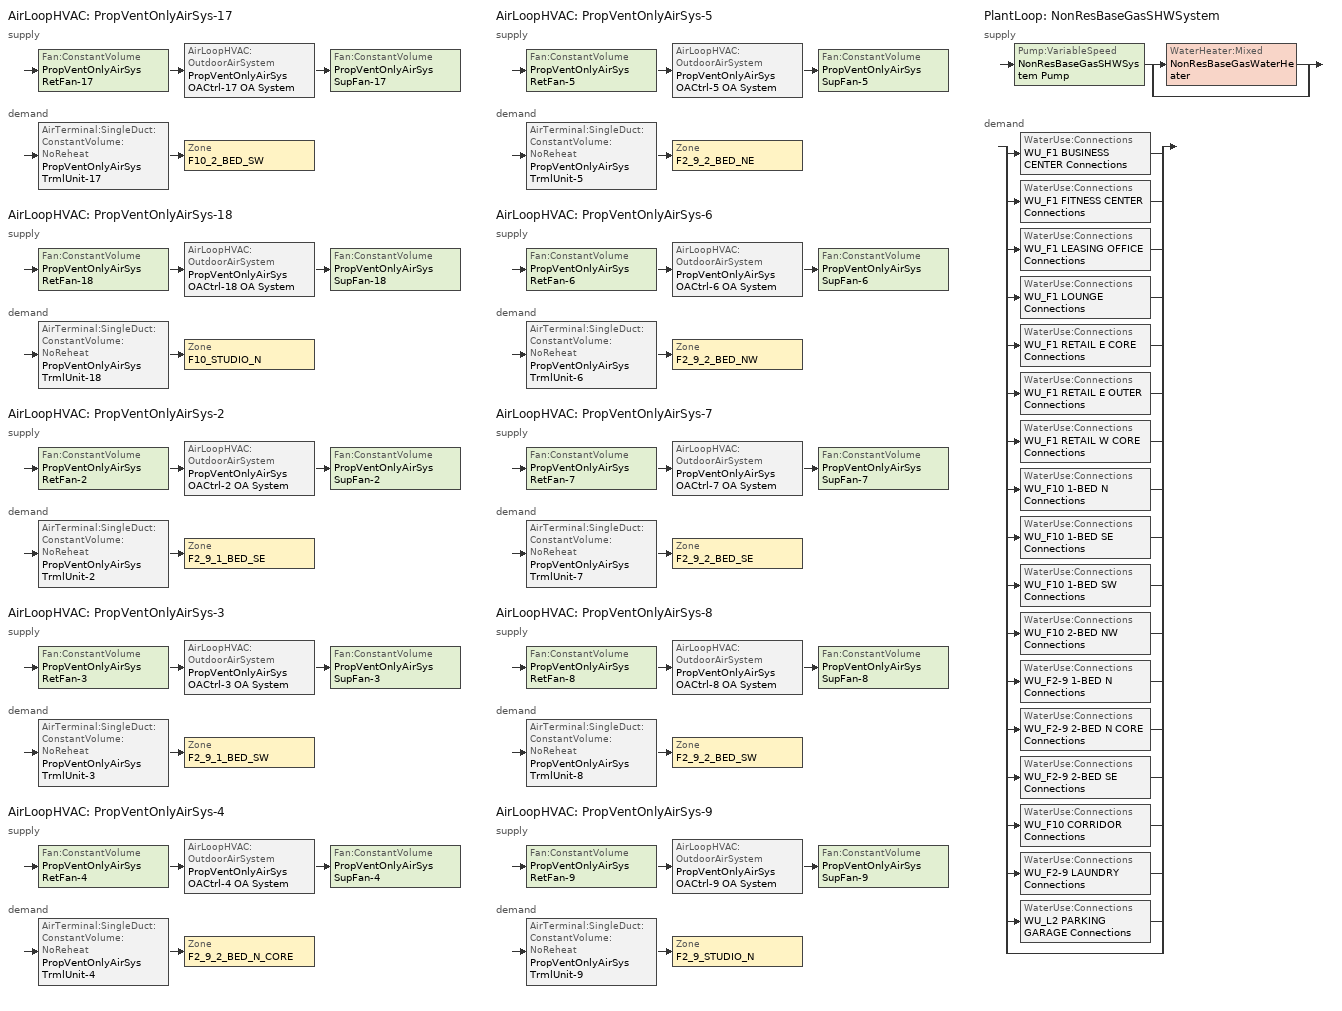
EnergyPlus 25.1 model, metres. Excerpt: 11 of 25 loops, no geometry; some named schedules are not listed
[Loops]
AirLoopHVAC 'PropVentOnlyAirSys-17'
 supply: Fan:ConstantVolume 'PropVentOnlyAirSys RetFan-17' > AirLoopHVAC:OutdoorAirSystem 'PropVentOnlyAirSys OACtrl-17 OA System' > Fan:ConstantVolume 'PropVentOnlyAirSys SupFan-17'
 demand: AirTerminal:SingleDuct:ConstantVolume:NoReheat 'PropVentOnlyAirSys TrmlUnit-17' > Zone 'F10_2_BED_SW'
AirLoopHVAC 'PropVentOnlyAirSys-18'
 supply: Fan:ConstantVolume 'PropVentOnlyAirSys RetFan-18' > AirLoopHVAC:OutdoorAirSystem 'PropVentOnlyAirSys OACtrl-18 OA System' > Fan:ConstantVolume 'PropVentOnlyAirSys SupFan-18'
 demand: AirTerminal:SingleDuct:ConstantVolume:NoReheat 'PropVentOnlyAirSys TrmlUnit-18' > Zone 'F10_STUDIO_N'
AirLoopHVAC 'PropVentOnlyAirSys-2'
 supply: Fan:ConstantVolume 'PropVentOnlyAirSys RetFan-2' > AirLoopHVAC:OutdoorAirSystem 'PropVentOnlyAirSys OACtrl-2 OA System' > Fan:ConstantVolume 'PropVentOnlyAirSys SupFan-2'
 demand: AirTerminal:SingleDuct:ConstantVolume:NoReheat 'PropVentOnlyAirSys TrmlUnit-2' > Zone 'F2_9_1_BED_SE'
AirLoopHVAC 'PropVentOnlyAirSys-3'
 supply: Fan:ConstantVolume 'PropVentOnlyAirSys RetFan-3' > AirLoopHVAC:OutdoorAirSystem 'PropVentOnlyAirSys OACtrl-3 OA System' > Fan:ConstantVolume 'PropVentOnlyAirSys SupFan-3'
 demand: AirTerminal:SingleDuct:ConstantVolume:NoReheat 'PropVentOnlyAirSys TrmlUnit-3' > Zone 'F2_9_1_BED_SW'
AirLoopHVAC 'PropVentOnlyAirSys-4'
 supply: Fan:ConstantVolume 'PropVentOnlyAirSys RetFan-4' > AirLoopHVAC:OutdoorAirSystem 'PropVentOnlyAirSys OACtrl-4 OA System' > Fan:ConstantVolume 'PropVentOnlyAirSys SupFan-4'
 demand: AirTerminal:SingleDuct:ConstantVolume:NoReheat 'PropVentOnlyAirSys TrmlUnit-4' > Zone 'F2_9_2_BED_N_CORE'
AirLoopHVAC 'PropVentOnlyAirSys-5'
 supply: Fan:ConstantVolume 'PropVentOnlyAirSys RetFan-5' > AirLoopHVAC:OutdoorAirSystem 'PropVentOnlyAirSys OACtrl-5 OA System' > Fan:ConstantVolume 'PropVentOnlyAirSys SupFan-5'
 demand: AirTerminal:SingleDuct:ConstantVolume:NoReheat 'PropVentOnlyAirSys TrmlUnit-5' > Zone 'F2_9_2_BED_NE'
AirLoopHVAC 'PropVentOnlyAirSys-6'
 supply: Fan:ConstantVolume 'PropVentOnlyAirSys RetFan-6' > AirLoopHVAC:OutdoorAirSystem 'PropVentOnlyAirSys OACtrl-6 OA System' > Fan:ConstantVolume 'PropVentOnlyAirSys SupFan-6'
 demand: AirTerminal:SingleDuct:ConstantVolume:NoReheat 'PropVentOnlyAirSys TrmlUnit-6' > Zone 'F2_9_2_BED_NW'
AirLoopHVAC 'PropVentOnlyAirSys-7'
 supply: Fan:ConstantVolume 'PropVentOnlyAirSys RetFan-7' > AirLoopHVAC:OutdoorAirSystem 'PropVentOnlyAirSys OACtrl-7 OA System' > Fan:ConstantVolume 'PropVentOnlyAirSys SupFan-7'
 demand: AirTerminal:SingleDuct:ConstantVolume:NoReheat 'PropVentOnlyAirSys TrmlUnit-7' > Zone 'F2_9_2_BED_SE'
AirLoopHVAC 'PropVentOnlyAirSys-8'
 supply: Fan:ConstantVolume 'PropVentOnlyAirSys RetFan-8' > AirLoopHVAC:OutdoorAirSystem 'PropVentOnlyAirSys OACtrl-8 OA System' > Fan:ConstantVolume 'PropVentOnlyAirSys SupFan-8'
 demand: AirTerminal:SingleDuct:ConstantVolume:NoReheat 'PropVentOnlyAirSys TrmlUnit-8' > Zone 'F2_9_2_BED_SW'
AirLoopHVAC 'PropVentOnlyAirSys-9'
 supply: Fan:ConstantVolume 'PropVentOnlyAirSys RetFan-9' > AirLoopHVAC:OutdoorAirSystem 'PropVentOnlyAirSys OACtrl-9 OA System' > Fan:ConstantVolume 'PropVentOnlyAirSys SupFan-9'
 demand: AirTerminal:SingleDuct:ConstantVolume:NoReheat 'PropVentOnlyAirSys TrmlUnit-9' > Zone 'F2_9_STUDIO_N'
PlantLoop 'NonResBaseGasSHWSystem'
 supply: Pump:VariableSpeed 'NonResBaseGasSHWSystem Pump' > split
  | WaterHeater:Mixed 'NonResBaseGasWaterHeater'
  | bypass
 demand: split
  | WaterUse:Connections 'WU_F1 BUSINESS CENTER Connections'
  | WaterUse:Connections 'WU_F1 FITNESS CENTER Connections'
  | WaterUse:Connections 'WU_F1 LEASING OFFICE Connections'
  | WaterUse:Connections 'WU_F1 LOUNGE Connections'
  | WaterUse:Connections 'WU_F1 RETAIL E CORE Connections'
  | WaterUse:Connections 'WU_F1 RETAIL E OUTER Connections'
  | WaterUse:Connections 'WU_F1 RETAIL W CORE Connections'
  | WaterUse:Connections 'WU_F10 1-BED N Connections'
  | WaterUse:Connections 'WU_F10 1-BED SE Connections'
  | WaterUse:Connections 'WU_F10 1-BED SW Connections'
  | WaterUse:Connections 'WU_F10 2-BED NW Connections'
  | WaterUse:Connections 'WU_F2-9 1-BED N Connections'
  | WaterUse:Connections 'WU_F2-9 2-BED N CORE Connections'
  | WaterUse:Connections 'WU_F2-9 2-BED SE Connections'
  | WaterUse:Connections 'WU_F10 CORRIDOR Connections'
  | WaterUse:Connections 'WU_F2-9 LAUNDRY Connections'
  | WaterUse:Connections 'WU_L2 PARKING GARAGE Connections'
  | bypass
[ZoneList]
Availability Manager Optimum Start 1 Control Zones List: F1_BUSINESS_CENTER, F1_FITNESS_CENTER, F1_LEASING_OFFICE, F1_LOUNGE, F1_RETAIL_E_CORE, F1_RETAIL_E_OUTER, F1_RETAIL_W_CORE, F1_RETAIL_W_OUTER
[DesignSpecification:OutdoorAir] Outdoor Air Method=Maximum; Outdoor Air Flow Air Changes per Hour {1/hr}=0; Outdoor Air Schedule=ApartmentHighRiseResidentialLivingHVACAvail
Name | Outdoor Air Flow per Zone Floor Area {m3/s-m2} | Outdoor Air Flow per Zone {m3/s}
DSOA_F10_2_BED_SW; DSOA_F10_STUDIO_N | 0 | 0.0223719
DSOA_F2_9_1_BED_SE; DSOA_F2_9_1_BED_SW | 0 | 0.0539457
DSOA_F2_9_2_BED_N_CORE; DSOA_F2_9_2_BED_NE; DSOA_F2_9_2_BED_NW; DSOA_F2_9_2_BED_SE; DSOA_F2_9_2_BED_SW | 0 | 0.0471491
DSOA_F2_9_STUDIO_N | 0.000762 | 0.0471491
[Sizing:Plant]
NonResBaseGasSHWSystem: Loop Type=Heating; Design Loop Exit Temperature {C}=57.2222; Loop Design Temperature Difference {deltaC}=44.4444; Sizing Option=NonCoincident; Zone Timesteps in Averaging Window=1
[Pump:VariableSpeed]
NonResBaseGasSHWSystem Pump: Design Maximum Flow Rate {m3/s}=Autosize; Design Pump Head {Pa}=179352; Design Power Consumption {W}=Autosize; Motor Efficiency=0.9; Fraction of Motor Inefficiencies to Fluid Stream=0; Coefficient 1 of the Part Load Performance Curve=0; Coefficient 2 of the Part Load Performance Curve=1; Coefficient 3 of the Part Load Performance Curve=0; Coefficient 4 of the Part Load Performance Curve=0; Design Minimum Flow Rate {m3/s}=0; Pump Control Type=Continuous; Design Power Sizing Method=PowerPerFlowPerPressure; Design Electric Power per Unit Flow Rate {W/(m3/s)}=348701.1; Design Shaft Power per Unit Flow Rate per Unit Head {W/((m3/s)-Pa)}=1.28205; Design Minimum Flow Rate Fraction=0
[WaterHeater:Mixed]
NonResBaseGasWaterHeater: Tank Volume {m3}=0.151416; Setpoint Temperature Schedule=SHWSystemSetpointTemp130; Deadband Temperature Difference {deltaC}=2; Maximum Temperature Limit {C}=82; Heater Control Type=Cycle; Heater Maximum Capacity {W}=10861.7; Heater Minimum Capacity {W}=0; Heater Ignition Minimum Flow Rate {m3/s}=0; Heater Ignition Delay {s}=0; Heater Fuel Type=NaturalGas; Heater Thermal Efficiency=0.8; Off Cycle Parasitic Fuel Consumption Rate {W}=0; Off Cycle Parasitic Heat Fraction to Tank=0; On Cycle Parasitic Fuel Consumption Rate {W}=0; On Cycle Parasitic Heat Fraction to Tank=0; Ambient Temperature Indicator=Schedule; Ambient Temperature Schedule=WaterHeaterAmbientTemp; Off Cycle Loss Coefficient to Ambient Temperature {W/K}=6.4121; Off Cycle Loss Fraction to Zone=1; On Cycle Loss Coefficient to Ambient Temperature {W/K}=6.4121; On Cycle Loss Fraction to Zone=1; Use Side Effectiveness=1; Source Side Effectiveness=1; Use Side Design Flow Rate {m3/s}=autosize; Source Side Design Flow Rate {m3/s}=autosize; Indirect Water Heating Recovery Time {hr}=1.5; Source Side Flow Control Mode=IndirectHeatPrimarySetpoint
[PlantLoop]
NonResBaseGasSHWSystem: Fluid Type=Water; Plant Equipment Operation Scheme=NonResBaseGasSHWSystem Operation Schemes; Maximum Loop Temperature {C}=100; Minimum Loop Temperature {C}=0; Maximum Loop Flow Rate {m3/s}=Autosize; Minimum Loop Flow Rate {m3/s}=0; Plant Loop Volume {m3}=Autocalculate; Load Distribution Scheme=Optimal; Plant Loop Demand Calculation Scheme=SingleSetpoint; Common Pipe Simulation=None; Pressure Simulation Type=None; Loop Circulation Time {minutes}=2
[PlantEquipmentList]
NonResBaseGasSHWSystem Equipment List: NonResBaseGasWaterHeater
[PlantEquipmentOperation:HeatingLoad]
NonResBaseGasSHWSystem Heating Operation Scheme: Load Range 1 Lower Limit {W}=0; Load Range 1 Upper Limit {W}=1000000000; Range 1 Equipment List=NonResBaseGasSHWSystem Equipment List
[PlantEquipmentOperationSchemes]
NonResBaseGasSHWSystem Operation Schemes: Control Scheme 1=NonResBaseGasSHWSystem Heating Operation Scheme; Control Scheme 1 Schedule=Always On Discrete
[SetpointManager:Scheduled]
NonResBaseGasSHWSystem SPM Scheduled: Control Variable=Temperature; Schedule=TargetSHWTemp130; Setpoint Node or NodeList=NonResBaseGasSHWSystem Supply Mixer Outlet Node
[WaterUse:Equipment] Target Temperature Schedule=TargetSHWTemp130
Name | Peak Flow Rate {m3/s} | Flow Rate Fraction Schedule | Zone
WU_F1 BUSINESS CENTER | 6.06032e-06 | ApartmentHighRiseResidentialCommonServiceHotWater | F1_BUSINESS_CENTER
WU_F1 FITNESS CENTER | 3.18005e-06 | ApartmentHighRiseResidentialCommonServiceHotWater | F1_FITNESS_CENTER
WU_F1 LEASING OFFICE | 3.40725e-07 | ApartmentHighRiseResidentialCommonServiceHotWater | F1_LEASING_OFFICE
WU_F1 LOUNGE | 1.93929e-05 | ApartmentHighRiseResidentialCommonServiceHotWater | F1_LOUNGE
WU_F1 RETAIL E CORE | 1.00145e-05 | ApartmentHighRiseRetailServiceHotWater | F1_RETAIL_E_CORE
WU_F1 RETAIL E OUTER | 5.00721e-06 | ApartmentHighRiseRetailServiceHotWater | F1_RETAIL_E_OUTER
WU_F1 RETAIL W CORE | 1.00145e-05 | ApartmentHighRiseRetailServiceHotWater | F1_RETAIL_W_CORE
WU_F10 1-BED N | 1.47645e-06 | ApartmentHighRiseResidentialLivingServiceHotWater | F10_1_BED_N
WU_F10 1-BED SE | 1.47645e-06 | ApartmentHighRiseResidentialLivingServiceHotWater | F10_1_BED_SE
WU_F10 1-BED SW | 1.47645e-06 | ApartmentHighRiseResidentialLivingServiceHotWater | F10_1_BED_SW
WU_F10 2-BED NW | 1.02217e-06 | ApartmentHighRiseResidentialLivingServiceHotWater | F10_2_BED_NW
WU_F2-9 1-BED N | 1.18116e-05 | ApartmentHighRiseResidentialLivingServiceHotWater | F2_9_1_BED_N
WU_F2-9 2-BED N CORE | 8.17732e-06 | ApartmentHighRiseResidentialLivingServiceHotWater | F2_9_2_BED_N_CORE
WU_F2-9 2-BED SE | 8.17732e-06 | ApartmentHighRiseResidentialLivingServiceHotWater | F2_9_2_BED_SE
WU_F10 CORRIDOR | 2.27147e-06 | ApartmentHighRiseResidentialCommonServiceHotWater | F10_CORRIDOR
WU_F2-9 LAUNDRY | 2.7258e-06 | ApartmentHighRiseResidentialCommonServiceHotWater | F2_9_LAUNDRY
WU_L2 PARKING GARAGE | 1.18684e-05 | ApartmentHighRiseResidentialCommonServiceHotWater | L2_PARKING_GARAGE
[WaterUse:Connections] Drain Water Heat Exchanger Type=None; Drain Water Heat Exchanger Destination=Plant
Name | Water Use Equipment 1
WU_F1 BUSINESS CENTER Connections | WU_F1 BUSINESS CENTER
WU_F1 FITNESS CENTER Connections | WU_F1 FITNESS CENTER
WU_F1 LEASING OFFICE Connections | WU_F1 LEASING OFFICE
WU_F1 LOUNGE Connections | WU_F1 LOUNGE
WU_F1 RETAIL E CORE Connections | WU_F1 RETAIL E CORE
WU_F1 RETAIL E OUTER Connections | WU_F1 RETAIL E OUTER
WU_F1 RETAIL W CORE Connections | WU_F1 RETAIL W CORE
WU_F10 1-BED N Connections | WU_F10 1-BED N
WU_F10 1-BED SE Connections | WU_F10 1-BED SE
WU_F10 1-BED SW Connections | WU_F10 1-BED SW
WU_F10 2-BED NW Connections | WU_F10 2-BED NW
WU_F2-9 1-BED N Connections | WU_F2-9 1-BED N
WU_F2-9 2-BED N CORE Connections | WU_F2-9 2-BED N CORE
WU_F2-9 2-BED SE Connections | WU_F2-9 2-BED SE
WU_F10 CORRIDOR Connections | WU_F10 CORRIDOR
WU_F2-9 LAUNDRY Connections | WU_F2-9 LAUNDRY
WU_L2 PARKING GARAGE Connections | WU_L2 PARKING GARAGE
[Sizing:Zone] Zone Cooling Design Supply Air Temperature Input Method=TemperatureDifference; Zone Cooling Design Supply Air Temperature {C}=14; Zone Cooling Design Supply Air Temperature Difference {deltaC}=11.1111; Zone Heating Design Supply Air Temperature Input Method=TemperatureDifference; Zone Heating Design Supply Air Temperature {C}=40; Zone Heating Design Supply Air Temperature Difference {deltaC}=15; Zone Cooling Design Supply Air Humidity Ratio {kgWater/kgDryAir}=0.0085; Zone Heating Design Supply Air Humidity Ratio {kgWater/kgDryAir}=0.008; Cooling Design Air Flow Method=DesignDay; Cooling Design Air Flow Rate {m3/s}=0; Cooling Minimum Air Flow per Zone Floor Area {m3/s-m2}=0; Cooling Minimum Air Flow {m3/s}=0; Cooling Minimum Air Flow Fraction=0; Heating Design Air Flow Method=DesignDay; Heating Design Air Flow Rate {m3/s}=0; Heating Maximum Air Flow per Zone Floor Area {m3/s-m2}=0; Heating Maximum Air Flow {m3/s}=0; Heating Maximum Air Flow Fraction=0; Account for Dedicated Outdoor Air System=Yes; Dedicated Outdoor Air System Control Strategy=NeutralSupplyAir; Dedicated Outdoor Air Low Setpoint Temperature for Design {C}=10; Dedicated Outdoor Air High Setpoint Temperature for Design {C}=23.8889; Zone Load Sizing Method=Sensible Load Only No Latent Load; Zone Latent Cooling Design Supply Air Humidity Ratio Input Method=HumidityRatioDifference; Zone Cooling Design Supply Air Humidity Ratio Difference {kgWater/kgDryAir}=0.005; Zone Latent Heating Design Supply Air Humidity Ratio Input Method=HumidityRatioDifference; Zone Humidification Design Supply Air Humidity Ratio Difference {kgWater/kgDryAir}=0.005
Name | Design Specification Outdoor Air Object
F10_2_Bed_SW | DSOA_F10_2_Bed_SW
F10_Studio_N | DSOA_F10_Studio_N
F2_9_1_Bed_SE | DSOA_F2_9_1_Bed_SE
F2_9_1_Bed_SW | DSOA_F2_9_1_Bed_SW
F2_9_2_Bed_N_Core | DSOA_F2_9_2_Bed_N_Core
F2_9_2_Bed_NE | DSOA_F2_9_2_Bed_NE
F2_9_2_Bed_NW | DSOA_F2_9_2_Bed_NW
F2_9_2_Bed_SE | DSOA_F2_9_2_Bed_SE
F2_9_2_Bed_SW | DSOA_F2_9_2_Bed_SW
F2_9_Studio_N | DSOA_F2_9_Studio_N
[Sizing:System] Type of Load to Size On=Sensible; Design Outdoor Air Flow Rate {m3/s}=Autosize; Central Heating Maximum System Air Flow Ratio=1; Preheat Design Temperature {C}=5.68434e-14; Preheat Design Humidity Ratio {kgWater/kgDryAir}=0; Precool Design Temperature {C}=5.68434e-14; Precool Design Humidity Ratio {kgWater/kgDryAir}=0; Central Cooling Design Supply Air Temperature {C}=12.8; Central Heating Design Supply Air Temperature {C}=40; Type of Zone Sum to Use=Coincident; 100% Outdoor Air in Cooling=No; 100% Outdoor Air in Heating=No; Central Cooling Design Supply Air Humidity Ratio {kgWater/kgDryAir}=0.0085; Central Heating Design Supply Air Humidity Ratio {kgWater/kgDryAir}=0.008; Cooling Supply Air Flow Rate Method=DesignDay; Cooling Supply Air Flow Rate {m3/s}=0; Cooling Supply Air Flow Rate Per Floor Area {m3/s-m2}=0.00996765; Cooling Fraction of Autosized Cooling Supply Air Flow Rate=1; Cooling Supply Air Flow Rate Per Unit Cooling Capacity {m3/s-W}=3.94755e-05; Heating Supply Air Flow Rate Method=DesignDay; Heating Supply Air Flow Rate {m3/s}=0; Heating Supply Air Flow Rate Per Floor Area {m3/s-m2}=0.00996765; Heating Fraction of Autosized Heating Supply Air Flow Rate=1; Heating Fraction of Autosized Cooling Supply Air Flow Rate=1; Heating Supply Air Flow Rate Per Unit Heating Capacity {m3/s-W}=3.15882e-05; System Outdoor Air Method=ZoneSum; Zone Maximum Outdoor Air Fraction=1; Cooling Design Capacity Method=CoolingDesignCapacity; Cooling Design Capacity {W}=Autosize; Cooling Design Capacity Per Floor Area {W/m2}=234.7; Fraction of Autosized Cooling Design Capacity=1; Heating Design Capacity Method=HeatingDesignCapacity; Heating Design Capacity {W}=Autosize; Heating Design Capacity Per Floor Area {W/m2}=157; Fraction of Autosized Heating Design Capacity=1; Central Cooling Capacity Control Method=OnOff
PropVentOnlyAirSys-17; PropVentOnlyAirSys-18; PropVentOnlyAirSys-2; PropVentOnlyAirSys-3; PropVentOnlyAirSys-4; PropVentOnlyAirSys-5; PropVentOnlyAirSys-6; PropVentOnlyAirSys-7; PropVentOnlyAirSys-8; PropVentOnlyAirSys-9
[ZoneHVAC:PackagedTerminalHeatPump] Availability Schedule=AllOnHVACAvail; Cooling Supply Air Flow Rate {m3/s}=Autosize; Heating Supply Air Flow Rate {m3/s}=Autosize; No Load Supply Air Flow Rate {m3/s}=Autosize; No Load Supply Air Flow Rate Control Set To Low Speed=No; Cooling Outdoor Air Flow Rate {m3/s}=0; Heating Outdoor Air Flow Rate {m3/s}=0; No Load Outdoor Air Flow Rate {m3/s}=0; Heating Convergence Tolerance=0.001; Cooling Convergence Tolerance=0.001; Maximum Supply Air Temperature from Supplemental Heater {C}=Autosize; Maximum Outdoor Dry-Bulb Temperature for Supplemental Heater Operation {C}=4.44444; Fan Placement=DrawThrough; Supply Air Fan Operating Mode Schedule=Always Off Discrete
Name | Supply Air Fan | Heating Coil | Cooling Coil | Supplemental Heating Coil
ZnSys F10 2-Bed SW | Fan 23 | CoilHtg 17 | CoilCooling 17 | Sup HtgCoil-17
ZnSys F10 Studio N | Fan 26 | CoilHtg 18 | CoilCooling 18 | Sup HtgCoil-18
ZnSys F2-9 1-Bed SE | Fan 6 | CoilHtg 2 | CoilCooling 2 | Sup HtgCoil-2
ZnSys F2-9 1-Bed SW | Fan 7 | CoilHtg 3 | CoilCooling 3 | Sup HtgCoil-3
ZnSys F2-9 2-Bed N Core | Fan 8 | CoilHtg 4 | CoilCooling 4 | Sup HtgCoil-4
ZnSys F2-9 2-Bed NE | Fan 9 | CoilHtg 5 | CoilCooling 5 | Sup HtgCoil-5
ZnSys F2-9 2-Bed NW | Fan 10 | CoilHtg 6 | CoilCooling 6 | Sup HtgCoil-6
ZnSys F2-9 2-Bed SE | Fan 11 | CoilHtg 7 | CoilCooling 7 | Sup HtgCoil-7
ZnSys F2-9 2-Bed SW | Fan 12 | CoilHtg 8 | CoilCooling 8 | Sup HtgCoil-8
ZnSys F2-9 Studio N | Fan 15 | CoilHtg 9 | CoilCooling 9 | Sup HtgCoil-9
[AirTerminal:SingleDuct:ConstantVolume:NoReheat] Availability Schedule=Always On Discrete; Maximum Air Flow Rate {m3/s}=AutoSize
PropVentOnlyAirSys TrmlUnit-17; PropVentOnlyAirSys TrmlUnit-18; PropVentOnlyAirSys TrmlUnit-2; PropVentOnlyAirSys TrmlUnit-3; PropVentOnlyAirSys TrmlUnit-4; PropVentOnlyAirSys TrmlUnit-5; PropVentOnlyAirSys TrmlUnit-6; PropVentOnlyAirSys TrmlUnit-7; PropVentOnlyAirSys TrmlUnit-8; PropVentOnlyAirSys TrmlUnit-9
[Zone equipment]
F10_2_Bed_SW: PropVentOnlyAirSys TrmlUnit-17, ZnSys F10 2-Bed SW
F10_Studio_N: PropVentOnlyAirSys TrmlUnit-18, ZnSys F10 Studio N
F2_9_1_Bed_SE: PropVentOnlyAirSys TrmlUnit-2, ZnSys F2-9 1-Bed SE
F2_9_1_Bed_SW: PropVentOnlyAirSys TrmlUnit-3, ZnSys F2-9 1-Bed SW
F2_9_2_Bed_N_Core: PropVentOnlyAirSys TrmlUnit-4, ZnSys F2-9 2-Bed N Core
F2_9_2_Bed_NE: PropVentOnlyAirSys TrmlUnit-5, ZnSys F2-9 2-Bed NE
F2_9_2_Bed_NW: PropVentOnlyAirSys TrmlUnit-6, ZnSys F2-9 2-Bed NW
F2_9_2_Bed_SE: PropVentOnlyAirSys TrmlUnit-7, ZnSys F2-9 2-Bed SE
F2_9_2_Bed_SW: PropVentOnlyAirSys TrmlUnit-8, ZnSys F2-9 2-Bed SW
F2_9_Studio_N: PropVentOnlyAirSys TrmlUnit-9, ZnSys F2-9 Studio N
[Fan:ConstantVolume] Availability Schedule=ApartmentHighRiseResidentialLivingHVACAvail; Fan Total Efficiency=0.59; Maximum Flow Rate {m3/s}=AutoSize; Motor Efficiency=0.9; Motor In Airstream Fraction=1
Name | Pressure Rise {Pa}
PropVentOnlyAirSys RetFan-17; PropVentOnlyAirSys RetFan-18; PropVentOnlyAirSys RetFan-2; PropVentOnlyAirSys RetFan-3; PropVentOnlyAirSys RetFan-4; PropVentOnlyAirSys RetFan-5; PropVentOnlyAirSys RetFan-6; PropVentOnlyAirSys RetFan-7; PropVentOnlyAirSys RetFan-8; PropVentOnlyAirSys RetFan-9 | 331.29
PropVentOnlyAirSys SupFan-17; PropVentOnlyAirSys SupFan-18; PropVentOnlyAirSys SupFan-2; PropVentOnlyAirSys SupFan-3; PropVentOnlyAirSys SupFan-4; PropVentOnlyAirSys SupFan-5; PropVentOnlyAirSys SupFan-6; PropVentOnlyAirSys SupFan-7; PropVentOnlyAirSys SupFan-8; PropVentOnlyAirSys SupFan-9 | 911.98
[Fan:OnOff] Availability Schedule=Always On Discrete; Fan Total Efficiency=0.59; Pressure Rise {Pa}=911.98; Maximum Flow Rate {m3/s}=Autosize; Motor Efficiency=0.9; Motor In Airstream Fraction=1
Name | Fan Power Ratio Function of Speed Ratio Curve | Fan Efficiency Ratio Function of Speed Ratio Curve
Fan 23 | Fan On Off Power Curve 16 | Fan On Off Efficiency Curve 16
Fan 26 | Fan On Off Power Curve 17 | Fan On Off Efficiency Curve 17
Fan 6 | Fan On Off Power Curve 1 | Fan On Off Efficiency Curve 1
Fan 7 | Fan On Off Power Curve 2 | Fan On Off Efficiency Curve 2
Fan 8 | Fan On Off Power Curve 3 | Fan On Off Efficiency Curve 3
Fan 9 | Fan On Off Power Curve 4 | Fan On Off Efficiency Curve 4
Fan 10 | Fan On Off Power Curve 5 | Fan On Off Efficiency Curve 5
Fan 11 | Fan On Off Power Curve 6 | Fan On Off Efficiency Curve 6
Fan 12 | Fan On Off Power Curve 7 | Fan On Off Efficiency Curve 7
Fan 15 | Fan On Off Power Curve 8 | Fan On Off Efficiency Curve 8
[Coil:Cooling:DX:SingleSpeed] Availability Schedule=Always On Discrete; Gross Rated Total Cooling Capacity {W}=Autosize; Gross Rated Sensible Heat Ratio=Autosize; Rated Air Flow Rate {m3/s}=Autosize; 2017 Rated Evaporator Fan Power Per Volume Flow Rate {W/(m3/s)}=773.3; Total Cooling Capacity Function of Temperature Curve=CoilClgDXQRatio_fTwbToadbSI; Total Cooling Capacity Function of Flow Fraction Curve=CoilClgDXSnglQRatio_fCFMRatio; Energy Input Ratio Function of Flow Fraction Curve=CoilClgDXSnglEIRRatio_fCFMRatio; Part Load Fraction Correlation Curve=CoilClgDXSEEREIRRatio_fQFrac; Minimum Outdoor Dry-Bulb Temperature for Compressor Operation {C}=-25; Condenser Type=AirCooled; Evaporative Condenser Effectiveness=0; Evaporative Condenser Air Flow Rate {m3/s}=Autosize; Evaporative Condenser Pump Rated Power Consumption {W}=Autosize; Crankcase Heater Capacity {W}=0; Maximum Outdoor Dry-Bulb Temperature for Crankcase Heater Operation {C}=0; Basin Heater Capacity {W/K}=0; Basin Heater Setpoint Temperature {C}=10
Name | Gross Rated Cooling COP {W/W} | Energy Input Ratio Function of Temperature Curve
CoilCooling 17 | 4.08 | CoilClgDXSEEREIR_fTwbToadbSI-17
CoilCooling 18 | 4.08 | CoilClgDXSEEREIR_fTwbToadbSI-18
CoilCooling 2 | 3.22 | CoilClgDXSEEREIR_fTwbToadbSI-2
CoilCooling 3 | 3.22 | CoilClgDXSEEREIR_fTwbToadbSI-3
CoilCooling 4 | 3.22 | CoilClgDXSEEREIR_fTwbToadbSI-4
CoilCooling 5 | 3.22 | CoilClgDXSEEREIR_fTwbToadbSI-5
CoilCooling 6 | 3.22 | CoilClgDXSEEREIR_fTwbToadbSI-6
CoilCooling 7 | 3.22 | CoilClgDXSEEREIR_fTwbToadbSI-7
CoilCooling 8 | 3.22 | CoilClgDXSEEREIR_fTwbToadbSI-8
CoilCooling 9 | 3.22 | CoilClgDXSEEREIR_fTwbToadbSI-9
[Coil:Heating:Electric] Availability Schedule=Always On Discrete; Efficiency=1; Nominal Capacity {W}=Autosize
Sup HtgCoil-17; Sup HtgCoil-18; Sup HtgCoil-2; Sup HtgCoil-3; Sup HtgCoil-4; Sup HtgCoil-5; Sup HtgCoil-6; Sup HtgCoil-7; Sup HtgCoil-8; Sup HtgCoil-9
[Coil:Heating:DX:SingleSpeed] Availability Schedule=Always On Discrete; Gross Rated Heating Capacity {W}=Autosize; Rated Air Flow Rate {m3/s}=Autosize; 2023 Rated Supply Fan Power Per Volume Flow Rate {W/(m3/s)}=773.3; Heating Capacity Function of Temperature Curve=CoilHtgHPQRatio_fToadbSI; Heating Capacity Function of Flow Fraction Curve=CoilHtgHPQRatio_fCFMRatio; Energy Input Ratio Function of Temperature Curve=CoilHtgHPEIRRatio_fToadbSI; Energy Input Ratio Function of Flow Fraction Curve=CoilHtgHPEIRRatio_fCFMRatio; Part Load Fraction Correlation Curve=CoilHtgHPEIRRatio_fQFrac; Minimum Outdoor Dry-Bulb Temperature for Compressor Operation {C}=-8.33333; Maximum Outdoor Dry-Bulb Temperature for Defrost Operation {C}=4.44444; Crankcase Heater Capacity {W}=0; Maximum Outdoor Dry-Bulb Temperature for Crankcase Heater Operation {C}=10; Defrost Strategy=Resistive; Defrost Control=Timed; Defrost Time Period Fraction=0.058333; Resistive Defrost Heater Capacity {W}=Autosize
Name | Gross Rated Heating COP {W/W}
CoilHtg 17; CoilHtg 18 | 3.5
CoilHtg 2; CoilHtg 3; CoilHtg 4; CoilHtg 5; CoilHtg 6; CoilHtg 7; CoilHtg 8; CoilHtg 9 | 3.66
[Controller:OutdoorAir] Economizer Control Type=NoEconomizer; Economizer Control Action Type=ModulateFlow; Economizer Maximum Limit Enthalpy {J/kg}=64000; Lockout Type=NoLockout; Minimum Limit Type=ProportionalMinimum; Minimum Outdoor Air Schedule=Always On Discrete; High Humidity Control=No; Control High Indoor Humidity Based on Outdoor Humidity Ratio=Yes; Heat Recovery Bypass Control Type=BypassWhenWithinEconomizerLimits
Name | Minimum Outdoor Air Flow Rate {m3/s} | Maximum Outdoor Air Flow Rate {m3/s} | Mechanical Ventilation Controller
PropVentOnlyAirSys OACtrl-17 | 0.0259099 | 0.0259099 | PropVentOnlyAirSys OACtrl-17 Mech Vent Controller
PropVentOnlyAirSys OACtrl-18 | 0.0294495 | 0.0294495 | PropVentOnlyAirSys OACtrl-18 Mech Vent Controller
PropVentOnlyAirSys OACtrl-2 | 0.289965 | 0.289965 | PropVentOnlyAirSys OACtrl-2 Mech Vent Controller
PropVentOnlyAirSys OACtrl-3 | 0.289965 | 0.289965 | PropVentOnlyAirSys OACtrl-3 Mech Vent Controller
PropVentOnlyAirSys OACtrl-4 | 0.207279 | 0.207279 | PropVentOnlyAirSys OACtrl-4 Mech Vent Controller
PropVentOnlyAirSys OACtrl-5 | 0.207279 | 0.207279 | PropVentOnlyAirSys OACtrl-5 Mech Vent Controller
PropVentOnlyAirSys OACtrl-6 | 0.207279 | 0.207279 | PropVentOnlyAirSys OACtrl-6 Mech Vent Controller
PropVentOnlyAirSys OACtrl-7 | 0.207279 | 0.207279 | PropVentOnlyAirSys OACtrl-7 Mech Vent Controller
PropVentOnlyAirSys OACtrl-8 | 0.207279 | 0.207279 | PropVentOnlyAirSys OACtrl-8 Mech Vent Controller
PropVentOnlyAirSys OACtrl-9 | 0.235596 | 0.235596 | PropVentOnlyAirSys OACtrl-9 Mech Vent Controller
[Controller:MechanicalVentilation] Availability Schedule=Always On Discrete; Demand Controlled Ventilation=No; System Outdoor Air Method=ZoneSum
Name | Zone or ZoneList 1 | Design Specification Outdoor Air Object Name 1
PropVentOnlyAirSys OACtrl-17 Mech Vent Controller | F10_2_Bed_SW | DSOA_F10_2_Bed_SW
PropVentOnlyAirSys OACtrl-18 Mech Vent Controller | F10_Studio_N | DSOA_F10_Studio_N
PropVentOnlyAirSys OACtrl-2 Mech Vent Controller | F2_9_1_Bed_SE | DSOA_F2_9_1_Bed_SE
PropVentOnlyAirSys OACtrl-3 Mech Vent Controller | F2_9_1_Bed_SW | DSOA_F2_9_1_Bed_SW
PropVentOnlyAirSys OACtrl-4 Mech Vent Controller | F2_9_2_Bed_N_Core | DSOA_F2_9_2_Bed_N_Core
PropVentOnlyAirSys OACtrl-5 Mech Vent Controller | F2_9_2_Bed_NE | DSOA_F2_9_2_Bed_NE
PropVentOnlyAirSys OACtrl-6 Mech Vent Controller | F2_9_2_Bed_NW | DSOA_F2_9_2_Bed_NW
PropVentOnlyAirSys OACtrl-7 Mech Vent Controller | F2_9_2_Bed_SE | DSOA_F2_9_2_Bed_SE
PropVentOnlyAirSys OACtrl-8 Mech Vent Controller | F2_9_2_Bed_SW | DSOA_F2_9_2_Bed_SW
PropVentOnlyAirSys OACtrl-9 Mech Vent Controller | F2_9_Studio_N | DSOA_F2_9_Studio_N
[AirLoopHVAC] Design Supply Air Flow Rate {m3/s}=AutoSize; Design Return Air Flow Fraction of Supply Air Flow=1
PropVentOnlyAirSys-17; PropVentOnlyAirSys-18; PropVentOnlyAirSys-2; PropVentOnlyAirSys-3; PropVentOnlyAirSys-4; PropVentOnlyAirSys-5; PropVentOnlyAirSys-6; PropVentOnlyAirSys-7; PropVentOnlyAirSys-8; PropVentOnlyAirSys-9
[AvailabilityManager:Scheduled]
Name | Schedule
PropVentOnlyAirSys OACtrl-11 OA System Availability Manager; PropVentOnlyAirSys OACtrl-12 OA System Availability Manager; PropVentOnlyAirSys OACtrl-13 OA System Availability Manager; PropVentOnlyAirSys OACtrl-14 OA System Availability Manager; PropVentOnlyAirSys OACtrl-15 OA System Availability Manager; PropVentOnlyAirSys OACtrl-16 OA System Availability Manager; PropVentOnlyAirSys OACtrl-17 OA System Availability Manager; PropVentOnlyAirSys OACtrl-18 OA System Availability Manager; PropVentOnlyAirSys OACtrl-2 OA System Availability Manager; PropVentOnlyAirSys OACtrl-3 OA System Availability Manager; PropVentOnlyAirSys OACtrl-4 OA System Availability Manager; PropVentOnlyAirSys OACtrl-5 OA System Availability Manager; PropVentOnlyAirSys OACtrl-6 OA System Availability Manager; PropVentOnlyAirSys OACtrl-7 OA System Availability Manager; PropVentOnlyAirSys OACtrl-8 OA System Availability Manager; PropVentOnlyAirSys OACtrl-9 OA System Availability Manager | Always On Discrete
PropVentOnlyAirSys-12 Availability Manager; PropVentOnlyAirSys-13 Availability Manager; PropVentOnlyAirSys-14 Availability Manager; PropVentOnlyAirSys-15 Availability Manager; PropVentOnlyAirSys-16 Availability Manager; PropVentOnlyAirSys-17 Availability Manager; PropVentOnlyAirSys-18 Availability Manager; PropVentOnlyAirSys-2 Availability Manager; PropVentOnlyAirSys-3 Availability Manager; PropVentOnlyAirSys-4 Availability Manager; PropVentOnlyAirSys-5 Availability Manager; PropVentOnlyAirSys-6 Availability Manager; PropVentOnlyAirSys-7 Availability Manager; PropVentOnlyAirSys-8 Availability Manager; PropVentOnlyAirSys-9 Availability Manager | ApartmentHighRiseResidentialLivingHVACAvail
[AvailabilityManager:OptimumStart]
Availability Manager Optimum Start 1: Applicability Schedule=Always On Discrete; Fan Schedule=ApartmentHighRiseRetailHVACAvail; Control Type=MaximumofZoneList; Zone List=Availability Manager Optimum Start 1 Control Zones List; Maximum Value for Optimum Start Time {hr}=3; Control Algorithm=AdaptiveTemperatureGradient; Constant Temperature Gradient during Cooling {deltaC/hr}=3; Constant Temperature Gradient during Heating {deltaC/hr}=3; Initial Temperature Gradient during Cooling {deltaC/hr}=1.66667; Initial Temperature Gradient during Heating {deltaC/hr}=1.66667; Constant Start Time {hr}=2; Number of Previous Days {days}=2
[AvailabilityManager:NightCycle] Applicability Schedule=Always On Discrete; Control Type=CycleOnAny; Cycling Run Time Control Type=ThermostatWithMinimumRunTime; Cycling Run Time {s}=900
Name | Fan Schedule | Thermostat Tolerance {deltaC}
Availability Manager Night Cycle 1 | ApartmentHighRiseRetailHVACAvail | 1
Availability Manager Night Cycle 2; Availability Manager Night Cycle 3 | ApartmentHighRiseResidentialCommonHVACAvail | 1.11111
[SetpointManager:SingleZone:Reheat] Control Variable=Temperature; Minimum Supply Air Temperature {C}=-99; Maximum Supply Air Temperature {C}=99
Name | Control Zone | Setpoint Node or NodeList
Setpoint Manager Single Zone Reheat 17 | F10_2_Bed_SW | PropVentOnlyAirSys SupFan-17 Outlet Node
Setpoint Manager Single Zone Reheat 18 | F10_Studio_N | PropVentOnlyAirSys SupFan-18 Outlet Node
Setpoint Manager Single Zone Reheat 2 | F2_9_1_Bed_SE | PropVentOnlyAirSys SupFan-2 Outlet Node
Setpoint Manager Single Zone Reheat 3 | F2_9_1_Bed_SW | PropVentOnlyAirSys SupFan-3 Outlet Node
Setpoint Manager Single Zone Reheat 4 | F2_9_2_Bed_N_Core | PropVentOnlyAirSys SupFan-4 Outlet Node
Setpoint Manager Single Zone Reheat 5 | F2_9_2_Bed_NE | PropVentOnlyAirSys SupFan-5 Outlet Node
Setpoint Manager Single Zone Reheat 6 | F2_9_2_Bed_NW | PropVentOnlyAirSys SupFan-6 Outlet Node
Setpoint Manager Single Zone Reheat 7 | F2_9_2_Bed_SE | PropVentOnlyAirSys SupFan-7 Outlet Node
Setpoint Manager Single Zone Reheat 8 | F2_9_2_Bed_SW | PropVentOnlyAirSys SupFan-8 Outlet Node
Setpoint Manager Single Zone Reheat 9 | F2_9_Studio_N | PropVentOnlyAirSys SupFan-9 Outlet Node
[SetpointManager:MixedAir] Control Variable=Temperature
Name | Setpoint Node or NodeList
PropVentOnlyAirSys RetFan-17 Outlet Node OS Default SPM | PropVentOnlyAirSys RetFan-17 Outlet Node
PropVentOnlyAirSys OACtrl-17 OA System Mixed Air Node OS Default SPM | PropVentOnlyAirSys OACtrl-17 OA System Mixed Air Node
PropVentOnlyAirSys RetFan-18 Outlet Node OS Default SPM | PropVentOnlyAirSys RetFan-18 Outlet Node
PropVentOnlyAirSys OACtrl-18 OA System Mixed Air Node OS Default SPM | PropVentOnlyAirSys OACtrl-18 OA System Mixed Air Node
PropVentOnlyAirSys RetFan-2 Outlet Node OS Default SPM | PropVentOnlyAirSys RetFan-2 Outlet Node
PropVentOnlyAirSys OACtrl-2 OA System Mixed Air Node OS Default SPM | PropVentOnlyAirSys OACtrl-2 OA System Mixed Air Node
PropVentOnlyAirSys RetFan-3 Outlet Node OS Default SPM | PropVentOnlyAirSys RetFan-3 Outlet Node
PropVentOnlyAirSys OACtrl-3 OA System Mixed Air Node OS Default SPM | PropVentOnlyAirSys OACtrl-3 OA System Mixed Air Node
PropVentOnlyAirSys RetFan-4 Outlet Node OS Default SPM | PropVentOnlyAirSys RetFan-4 Outlet Node
PropVentOnlyAirSys OACtrl-4 OA System Mixed Air Node OS Default SPM | PropVentOnlyAirSys OACtrl-4 OA System Mixed Air Node
PropVentOnlyAirSys RetFan-5 Outlet Node OS Default SPM | PropVentOnlyAirSys RetFan-5 Outlet Node
PropVentOnlyAirSys OACtrl-5 OA System Mixed Air Node OS Default SPM | PropVentOnlyAirSys OACtrl-5 OA System Mixed Air Node
PropVentOnlyAirSys RetFan-6 Outlet Node OS Default SPM | PropVentOnlyAirSys RetFan-6 Outlet Node
PropVentOnlyAirSys OACtrl-6 OA System Mixed Air Node OS Default SPM | PropVentOnlyAirSys OACtrl-6 OA System Mixed Air Node
PropVentOnlyAirSys RetFan-7 Outlet Node OS Default SPM | PropVentOnlyAirSys RetFan-7 Outlet Node
PropVentOnlyAirSys OACtrl-7 OA System Mixed Air Node OS Default SPM | PropVentOnlyAirSys OACtrl-7 OA System Mixed Air Node
PropVentOnlyAirSys RetFan-8 Outlet Node OS Default SPM | PropVentOnlyAirSys RetFan-8 Outlet Node
PropVentOnlyAirSys OACtrl-8 OA System Mixed Air Node OS Default SPM | PropVentOnlyAirSys OACtrl-8 OA System Mixed Air Node
PropVentOnlyAirSys RetFan-9 Outlet Node OS Default SPM | PropVentOnlyAirSys RetFan-9 Outlet Node
PropVentOnlyAirSys OACtrl-9 OA System Mixed Air Node OS Default SPM | PropVentOnlyAirSys OACtrl-9 OA System Mixed Air Node
[Schedule:Day:Hourly]
AllOnHVACAvailDay; ApartmentHighRiseResidentialLivingHVACAvailWD; ApartmentHighRiseResidentialLivingHVACAvailSat; ApartmentHighRiseResidentialLivingHVACAvailSun: 1, 1, 1, 1, 1, 1, 1, 1, 1, 1, 1, 1, 1, 1, 1, 1, 1, 1, 1, 1, 1, 1, 1, 1
WaterHeaterAmbientTempDaily: 20, 20, 20, 20, 20, 20, 20, 20, 20, 20, 20, 20, 20, 20, 20, 20, 20, 20, 20, 20, 20, 20, 20, 20
SHWSystemSetpointTemp130Daily; TargetSHWTemp130Daily: 54.4, 54.4, 54.4, 54.4, 54.4, 54.4, 54.4, 54.4, 54.4, 54.4, 54.4, 54.4, 54.4, 54.4, 54.4, 54.4, 54.4, 54.4, 54.4, 54.4, 54.4, 54.4, 54.4, 54.4
ApartmentHighRiseResidentialLivingServiceHotWaterWD: 0.131, 0.075, 0.084, 0.103, 0.187, 0.411, 0.832, 1, 0.832, 0.617, 0.486, 0.355, 0.336, 0.308, 0.299, 0.243, 0.393, 0.449, 0.486, 0.439, 0.393, 0.364, 0.336, 0.206
ApartmentHighRiseResidentialLivingServiceHotWaterSat; ApartmentHighRiseResidentialLivingServiceHotWaterSun: 0.217, 0.12, 0.108, 0.096, 0.181, 0.277, 0.313, 0.566, 0.928, 1, 0.892, 0.735, 0.614, 0.518, 0.47, 0.47, 0.627, 0.699, 0.675, 0.627, 0.566, 0.53, 0.482, 0.337
ApartmentHighRiseResidentialCommonServiceHotWaterWD; ApartmentHighRiseResidentialCommonServiceHotWaterSat; ApartmentHighRiseResidentialCommonServiceHotWaterSun: 0, 0, 0, 0.05, 0.05, 0.05, 0.8, 0.7, 0.5, 0.4, 0.25, 0.25, 0.25, 0.25, 0.5, 0.6, 0.7, 0.7, 0.4, 0.25, 0.2, 0.2, 0.05, 0.05
ApartmentHighRiseRetailServiceHotWaterWD: 0.04, 0.05, 0.05, 0.04, 0.04, 0.04, 0.04, 0.15, 0.23, 0.32, 0.41, 0.57, 0.62, 0.61, 0.5, 0.45, 0.46, 0.47, 0.42, 0.34, 0.33, 0.23, 0.13, 0.08
ApartmentHighRiseRetailServiceHotWaterSat: 0.11, 0.1, 0.08, 0.06, 0.06, 0.06, 0.07, 0.2, 0.24, 0.27, 0.42, 0.54, 0.59, 0.6, 0.49, 0.48, 0.47, 0.46, 0.44, 0.36, 0.29, 0.22, 0.16, 0.13
ApartmentHighRiseRetailServiceHotWaterSun: 0.07, 0.07, 0.07, 0.06, 0.06, 0.06, 0.07, 0.1, 0.12, 0.14, 0.29, 0.31, 0.36, 0.36, 0.34, 0.35, 0.37, 0.34, 0.25, 0.27, 0.21, 0.16, 0.1, 0.06
[Schedule:Week:Daily]
AllOnHVACAvailWk: AllOnHVACAvailDay, AllOnHVACAvailDay, AllOnHVACAvailDay, AllOnHVACAvailDay, AllOnHVACAvailDay, AllOnHVACAvailDay, AllOnHVACAvailDay, AllOnHVACAvailDay, AllOnHVACAvailDay, AllOnHVACAvailDay, AllOnHVACAvailDay, AllOnHVACAvailDay
WaterHeaterAmbientTempWk: WaterHeaterAmbientTempDaily, WaterHeaterAmbientTempDaily, WaterHeaterAmbientTempDaily, WaterHeaterAmbientTempDaily, WaterHeaterAmbientTempDaily, WaterHeaterAmbientTempDaily, WaterHeaterAmbientTempDaily, WaterHeaterAmbientTempDaily, WaterHeaterAmbientTempDaily, WaterHeaterAmbientTempDaily, WaterHeaterAmbientTempDaily, WaterHeaterAmbientTempDaily
SHWSystemSetpointTemp130Wk: SHWSystemSetpointTemp130Daily, SHWSystemSetpointTemp130Daily, SHWSystemSetpointTemp130Daily, SHWSystemSetpointTemp130Daily, SHWSystemSetpointTemp130Daily, SHWSystemSetpointTemp130Daily, SHWSystemSetpointTemp130Daily, SHWSystemSetpointTemp130Daily, SHWSystemSetpointTemp130Daily, SHWSystemSetpointTemp130Daily, SHWSystemSetpointTemp130Daily, SHWSystemSetpointTemp130Daily
TargetSHWTemp130Wk: TargetSHWTemp130Daily, TargetSHWTemp130Daily, TargetSHWTemp130Daily, TargetSHWTemp130Daily, TargetSHWTemp130Daily, TargetSHWTemp130Daily, TargetSHWTemp130Daily, TargetSHWTemp130Daily, TargetSHWTemp130Daily, TargetSHWTemp130Daily, TargetSHWTemp130Daily, TargetSHWTemp130Daily
ApartmentHighRiseResidentialCommonServiceHotWaterWk: ApartmentHighRiseResidentialCommonServiceHotWaterSun, ApartmentHighRiseResidentialCommonServiceHotWaterWD, ApartmentHighRiseResidentialCommonServiceHotWaterWD, ApartmentHighRiseResidentialCommonServiceHotWaterWD, ApartmentHighRiseResidentialCommonServiceHotWaterWD, ApartmentHighRiseResidentialCommonServiceHotWaterWD, ApartmentHighRiseResidentialCommonServiceHotWaterSat, ApartmentHighRiseResidentialCommonServiceHotWaterSun, ApartmentHighRiseResidentialCommonServiceHotWaterWD, ApartmentHighRiseResidentialCommonServiceHotWaterWD, ApartmentHighRiseResidentialCommonServiceHotWaterSun, ApartmentHighRiseResidentialCommonServiceHotWaterSun
ApartmentHighRiseResidentialLivingHVACAvailWk: ApartmentHighRiseResidentialLivingHVACAvailSun, ApartmentHighRiseResidentialLivingHVACAvailWD, ApartmentHighRiseResidentialLivingHVACAvailWD, ApartmentHighRiseResidentialLivingHVACAvailWD, ApartmentHighRiseResidentialLivingHVACAvailWD, ApartmentHighRiseResidentialLivingHVACAvailWD, ApartmentHighRiseResidentialLivingHVACAvailSat, ApartmentHighRiseResidentialLivingHVACAvailSun, ApartmentHighRiseResidentialLivingHVACAvailWD, ApartmentHighRiseResidentialLivingHVACAvailWD, ApartmentHighRiseResidentialLivingHVACAvailSun, ApartmentHighRiseResidentialLivingHVACAvailSun
ApartmentHighRiseResidentialLivingServiceHotWaterWk: ApartmentHighRiseResidentialLivingServiceHotWaterSun, ApartmentHighRiseResidentialLivingServiceHotWaterWD, ApartmentHighRiseResidentialLivingServiceHotWaterWD, ApartmentHighRiseResidentialLivingServiceHotWaterWD, ApartmentHighRiseResidentialLivingServiceHotWaterWD, ApartmentHighRiseResidentialLivingServiceHotWaterWD, ApartmentHighRiseResidentialLivingServiceHotWaterSat, ApartmentHighRiseResidentialLivingServiceHotWaterSun, ApartmentHighRiseResidentialLivingServiceHotWaterWD, ApartmentHighRiseResidentialLivingServiceHotWaterWD, ApartmentHighRiseResidentialLivingServiceHotWaterSun, ApartmentHighRiseResidentialLivingServiceHotWaterSun
ApartmentHighRiseRetailServiceHotWaterWk: ApartmentHighRiseRetailServiceHotWaterSun, ApartmentHighRiseRetailServiceHotWaterWD, ApartmentHighRiseRetailServiceHotWaterWD, ApartmentHighRiseRetailServiceHotWaterWD, ApartmentHighRiseRetailServiceHotWaterWD, ApartmentHighRiseRetailServiceHotWaterWD, ApartmentHighRiseRetailServiceHotWaterSat, ApartmentHighRiseRetailServiceHotWaterSun, ApartmentHighRiseRetailServiceHotWaterWD, ApartmentHighRiseRetailServiceHotWaterWD, ApartmentHighRiseRetailServiceHotWaterSun, ApartmentHighRiseRetailServiceHotWaterSun
[Schedule:Year]
AllOnHVACAvail: AllOnHVACAvailWk, 1, 1, 12, 31
WaterHeaterAmbientTemp: WaterHeaterAmbientTempWk, 1, 1, 12, 31
SHWSystemSetpointTemp130: SHWSystemSetpointTemp130Wk, 1, 1, 12, 31
TargetSHWTemp130: TargetSHWTemp130Wk, 1, 1, 12, 31
ApartmentHighRiseResidentialCommonHVACAvail: ApartmentHighRiseResidentialCommonHVACAvailWk, 1, 1, 12, 31
ApartmentHighRiseResidentialCommonServiceHotWater: ApartmentHighRiseResidentialCommonServiceHotWaterWk, 1, 1, 12, 31
ApartmentHighRiseResidentialLivingHVACAvail: ApartmentHighRiseResidentialLivingHVACAvailWk, 1, 1, 12, 31
ApartmentHighRiseResidentialLivingServiceHotWater: ApartmentHighRiseResidentialLivingServiceHotWaterWk, 1, 1, 12, 31
ApartmentHighRiseRetailHVACAvail: ApartmentHighRiseRetailHVACAvailWk, 1, 1, 12, 31
ApartmentHighRiseRetailServiceHotWater: ApartmentHighRiseRetailServiceHotWaterWk, 1, 1, 12, 31
[Schedule:Constant]
Name | Hourly Value
Always On Discrete | 1
Always Off Discrete | 0
[Curve:Quadratic] Minimum Value of x=0
Name | Coefficient1 Constant | Coefficient2 x | Coefficient3 x**2 | Maximum Value of x | Minimum Curve Output | Maximum Curve Output
CoilHtgHPQRatio_fCFMRatio | 0.84 | 0.16 | 0 | 100 | 0.84
CoilHtgHPEIRRatio_fCFMRatio | 1.3824 | -0.4336 | 0.0512 | 1 | 1.38
CoilHtgHPEIRRatio_fQFrac | 0.85 | 0.15 | 0 | 1 | 0.85 | 1
CoilClgDXSnglQRatio_fCFMRatio | 0.8 | 0.2 | 0 | 100 | 0.8
CoilClgDXSnglEIRRatio_fCFMRatio | 1.156 | -0.1816 | 0.0256 | 100
[Curve:Cubic]
Name | Coefficient1 Constant | Coefficient2 x | Coefficient3 x**2 | Coefficient4 x**3 | Minimum Value of x | Maximum Value of x | Minimum Curve Output | Maximum Curve Output
CoilHtgHPQRatio_fToadbSI | 0.729009 | 0.031928 | 0.000136 | -9e-06 | 0 | 10 | 0.17 | 1.05
CoilHtgHPEIRRatio_fToadbSI | 1.21829 | -0.036117 | 0.00142 | -2.7e-05 | 0 | 10 | 0.97 | 3.18
CoilClgDXSEEREIRRatio_fQFrac | 1 | 0 | 0 | 0 | 0.7 | 1 | 1 | 1
Fan On Off Efficiency Curve 16; Fan On Off Efficiency Curve 17; Fan On Off Efficiency Curve 1; Fan On Off Efficiency Curve 2; Fan On Off Efficiency Curve 3; Fan On Off Efficiency Curve 4; Fan On Off Efficiency Curve 5; Fan On Off Efficiency Curve 6; Fan On Off Efficiency Curve 7; Fan On Off Efficiency Curve 8 | 1 | 0 | 0 | 0 | 0 | 1
[Curve:Exponent] Coefficient1 Constant=1; Coefficient2 Constant=0; Coefficient3 Constant=0; Minimum Value of x=0; Maximum Value of x=1
Fan On Off Power Curve 16; Fan On Off Power Curve 17; Fan On Off Power Curve 1; Fan On Off Power Curve 2; Fan On Off Power Curve 3; Fan On Off Power Curve 4; Fan On Off Power Curve 5; Fan On Off Power Curve 6; Fan On Off Power Curve 7; Fan On Off Power Curve 8
[Curve:Biquadratic]
CoilClgDXQRatio_fTwbToadbSI: Coefficient1 Constant=0.86779; Coefficient2 x=0.014245; Coefficient3 x**2=0.000554; Coefficient4 y=-0.007569; Coefficient5 y**2=3.2e-05; Coefficient6 x*y=-0.000191; Minimum Value of x=13.89; Maximum Value of x=25; Minimum Value of y=23.89; Maximum Value of y=46.11; Minimum Curve Output=0.77; Maximum Curve Output=1.29
[Table:IndependentVariable]
CoilClgDXSEEREIR_fTwbToadbSI-17_IndependentVariable_0; CoilClgDXSEEREIR_fTwbToadbSI-18_IndependentVariable_0; CoilClgDXSEEREIR_fTwbToadbSI-2_IndependentVariable_0; CoilClgDXSEEREIR_fTwbToadbSI-3_IndependentVariable_0; CoilClgDXSEEREIR_fTwbToadbSI-4_IndependentVariable_0; CoilClgDXSEEREIR_fTwbToadbSI-5_IndependentVariable_0; CoilClgDXSEEREIR_fTwbToadbSI-6_IndependentVariable_0; CoilClgDXSEEREIR_fTwbToadbSI-7_IndependentVariable_0; CoilClgDXSEEREIR_fTwbToadbSI-8_IndependentVariable_0; CoilClgDXSEEREIR_fTwbToadbSI-9_IndependentVariable_0: Cubic, Constant, 13.89, 25, Temperature, 13.89, 19.44, 25
CoilClgDXSEEREIR_fTwbToadbSI-17_IndependentVariable_1; CoilClgDXSEEREIR_fTwbToadbSI-18_IndependentVariable_1; CoilClgDXSEEREIR_fTwbToadbSI-2_IndependentVariable_1; CoilClgDXSEEREIR_fTwbToadbSI-3_IndependentVariable_1; CoilClgDXSEEREIR_fTwbToadbSI-4_IndependentVariable_1; CoilClgDXSEEREIR_fTwbToadbSI-5_IndependentVariable_1; CoilClgDXSEEREIR_fTwbToadbSI-6_IndependentVariable_1; CoilClgDXSEEREIR_fTwbToadbSI-7_IndependentVariable_1; CoilClgDXSEEREIR_fTwbToadbSI-8_IndependentVariable_1; CoilClgDXSEEREIR_fTwbToadbSI-9_IndependentVariable_1: Cubic, Constant, 27.78, 43.33, Temperature, 27.78, 35, 43.33
[Table:IndependentVariableList]
CoilClgDXSEEREIR_fTwbToadbSI-17_IndependentVariableList: CoilClgDXSEEREIR_fTwbToadbSI-17_IndependentVariable_0, CoilClgDXSEEREIR_fTwbToadbSI-17_IndependentVariable_1
CoilClgDXSEEREIR_fTwbToadbSI-18_IndependentVariableList: CoilClgDXSEEREIR_fTwbToadbSI-18_IndependentVariable_0, CoilClgDXSEEREIR_fTwbToadbSI-18_IndependentVariable_1
CoilClgDXSEEREIR_fTwbToadbSI-2_IndependentVariableList: CoilClgDXSEEREIR_fTwbToadbSI-2_IndependentVariable_0, CoilClgDXSEEREIR_fTwbToadbSI-2_IndependentVariable_1
CoilClgDXSEEREIR_fTwbToadbSI-3_IndependentVariableList: CoilClgDXSEEREIR_fTwbToadbSI-3_IndependentVariable_0, CoilClgDXSEEREIR_fTwbToadbSI-3_IndependentVariable_1
CoilClgDXSEEREIR_fTwbToadbSI-4_IndependentVariableList: CoilClgDXSEEREIR_fTwbToadbSI-4_IndependentVariable_0, CoilClgDXSEEREIR_fTwbToadbSI-4_IndependentVariable_1
CoilClgDXSEEREIR_fTwbToadbSI-5_IndependentVariableList: CoilClgDXSEEREIR_fTwbToadbSI-5_IndependentVariable_0, CoilClgDXSEEREIR_fTwbToadbSI-5_IndependentVariable_1
CoilClgDXSEEREIR_fTwbToadbSI-6_IndependentVariableList: CoilClgDXSEEREIR_fTwbToadbSI-6_IndependentVariable_0, CoilClgDXSEEREIR_fTwbToadbSI-6_IndependentVariable_1
CoilClgDXSEEREIR_fTwbToadbSI-7_IndependentVariableList: CoilClgDXSEEREIR_fTwbToadbSI-7_IndependentVariable_0, CoilClgDXSEEREIR_fTwbToadbSI-7_IndependentVariable_1
CoilClgDXSEEREIR_fTwbToadbSI-8_IndependentVariableList: CoilClgDXSEEREIR_fTwbToadbSI-8_IndependentVariable_0, CoilClgDXSEEREIR_fTwbToadbSI-8_IndependentVariable_1
CoilClgDXSEEREIR_fTwbToadbSI-9_IndependentVariableList: CoilClgDXSEEREIR_fTwbToadbSI-9_IndependentVariable_0, CoilClgDXSEEREIR_fTwbToadbSI-9_IndependentVariable_1
[Table:Lookup]
CoilClgDXSEEREIR_fTwbToadbSI-17: CoilClgDXSEEREIR_fTwbToadbSI-17_IndependentVariableList, DivisorOnly, 1, Dimensionless, 0.916875, 1.16301, 1.41138, 0.78414, 1, 1.21791, 0.690413, 0.884805, 1.08116
CoilClgDXSEEREIR_fTwbToadbSI-18: CoilClgDXSEEREIR_fTwbToadbSI-18_IndependentVariableList, DivisorOnly, 1, Dimensionless, 0.916875, 1.16301, 1.41138, 0.78414, 1, 1.21791, 0.690413, 0.884805, 1.08116
CoilClgDXSEEREIR_fTwbToadbSI-2: CoilClgDXSEEREIR_fTwbToadbSI-2_IndependentVariableList, DivisorOnly, 1, Dimensionless, 0.916875, 1.16301, 1.41138, 0.78414, 1, 1.21791, 0.690413, 0.884805, 1.08116
CoilClgDXSEEREIR_fTwbToadbSI-3: CoilClgDXSEEREIR_fTwbToadbSI-3_IndependentVariableList, DivisorOnly, 1, Dimensionless, 0.916875, 1.16301, 1.41138, 0.78414, 1, 1.21791, 0.690413, 0.884805, 1.08116
CoilClgDXSEEREIR_fTwbToadbSI-4: CoilClgDXSEEREIR_fTwbToadbSI-4_IndependentVariableList, DivisorOnly, 1, Dimensionless, 0.916875, 1.16301, 1.41138, 0.78414, 1, 1.21791, 0.690413, 0.884805, 1.08116
CoilClgDXSEEREIR_fTwbToadbSI-5: CoilClgDXSEEREIR_fTwbToadbSI-5_IndependentVariableList, DivisorOnly, 1, Dimensionless, 0.916875, 1.16301, 1.41138, 0.78414, 1, 1.21791, 0.690413, 0.884805, 1.08116
CoilClgDXSEEREIR_fTwbToadbSI-6: CoilClgDXSEEREIR_fTwbToadbSI-6_IndependentVariableList, DivisorOnly, 1, Dimensionless, 0.916875, 1.16301, 1.41138, 0.78414, 1, 1.21791, 0.690413, 0.884805, 1.08116
CoilClgDXSEEREIR_fTwbToadbSI-7: CoilClgDXSEEREIR_fTwbToadbSI-7_IndependentVariableList, DivisorOnly, 1, Dimensionless, 0.916875, 1.16301, 1.41138, 0.78414, 1, 1.21791, 0.690413, 0.884805, 1.08116
CoilClgDXSEEREIR_fTwbToadbSI-8: CoilClgDXSEEREIR_fTwbToadbSI-8_IndependentVariableList, DivisorOnly, 1, Dimensionless, 0.916875, 1.16301, 1.41138, 0.78414, 1, 1.21791, 0.690413, 0.884805, 1.08116
CoilClgDXSEEREIR_fTwbToadbSI-9: CoilClgDXSEEREIR_fTwbToadbSI-9_IndependentVariableList, DivisorOnly, 1, Dimensionless, 0.916875, 1.16301, 1.41138, 0.78414, 1, 1.21791, 0.690413, 0.884805, 1.08116
